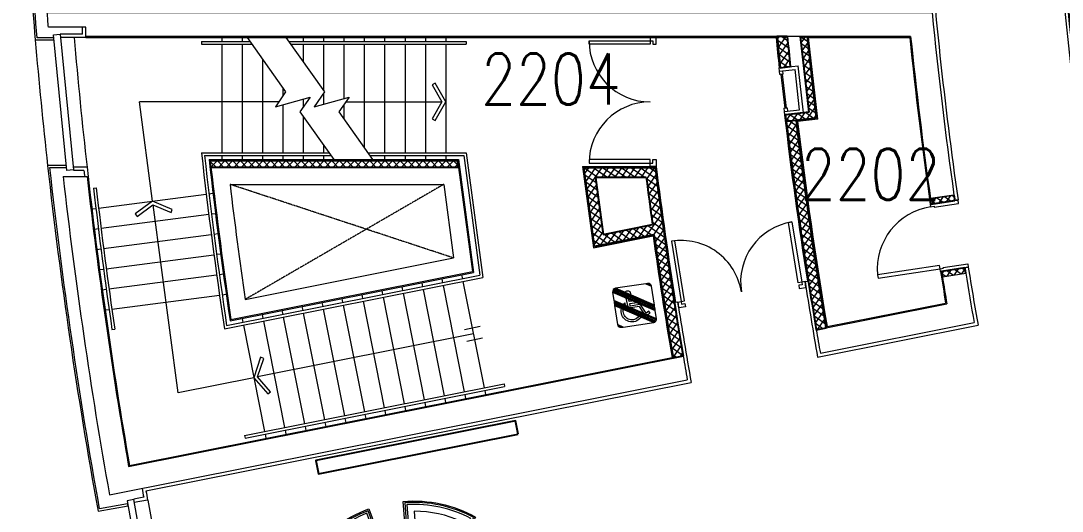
# Model space of a CAD drawing. Header units: inches. Extents: x 342932 to 557958, y 80625 to 242727.
# Drawn here: x 342994 to 358342, y 155827 to 163049 of the extents above; entities that cross this region are included whole.
import ezdxf
from ezdxf.enums import TextEntityAlignment as Align

# ---------------------------------------------------------------- set-up
doc = ezdxf.new("R2010")
doc.units = ezdxf.units.IN
doc.header["$MEASUREMENT"] = 0
doc.linetypes.add('First Floor$0$HIDDEN', pattern=[0.375, 0.25, -0.125])
for name, color, linetype, lineweight in [('First Floor$0$A-G2-G-Building-Elements-Hidden', 251, 'First Floor$0$HIDDEN', 15), ('First Floor$0$A-G23-M-Stairs-Concrete', 251, 'Continuous', 15), ('First Floor$0$A-G23-M-Stairs-Railings', 251, 'Continuous', 15), ('First Floor$0$A-G250-G-Walls-Low-Level', 251, 'Continuous', 15), ('First Floor$0$A-G250-M-Walls-Blockwork', 7, 'Continuous', 25), ('First Floor$0$A-G250-M-Walls-Concrete', 251, 'Continuous', 20), ('First Floor$0$A-G252-H-Internal-Walls', 251, 'Continuous', 9), ('First Floor$0$A-G312-M-Wall-Cladding-Panel', 7, 'Continuous', 9), ('First Floor$0$A-G312-M-Wall-Finish-Plaster', 7, 'Continuous', 15), ('First Floor$0$A-G321-M-Window', 251, 'Continuous', 9), ('First Floor$0$A-G322-M-Door', 251, 'Continuous', 15), ('First Floor$0$A-G4-M-Furniture and fittings', 251, 'Continuous', 9), ('First Floor$0$A-G4-M-Furniture-and-Fittings', 251, 'Continuous', 9), ('First Floor$0$A-G572-Fire-Hose-Cabinet', 251, 'Continuous', 15), ('First Floor$0$A-Z036-G-Stair-Symbology', 251, 'Continuous', 15), ('First Floor$0$A-Z420-M-People', 251, 'Continuous', 20), ('First Floor$0$Z-Z001-S-Room-Name-Identification-250', 7, 'Continuous', 15), ('I-FURN-FADE', 251, 'Continuous', 25)]:
    doc.layers.add(name, color=color, linetype=linetype, lineweight=lineweight)
doc.styles.add('First Floor$0$Tag-RomanS', font='romans.shx', dxfattribs={"width": 0.8})
pattern_1 = [(55, (361382.11, 239676.52), (-65.02019, 45.52763), []), (145, (361382.11, 239676.52), (-45.52763, -65.02019), [])]

# ---------------------------------------------------------------- blocks, each defined once
blk = doc.blocks.new('First Floor$0$Discapacitado')
for p, q in [((-3.8, -13.9), (-5.5, 8.9)), ((-0.7, -3.7), (-1.2, 5)), ((-8.2, -4.8), (-7.9, -4.6)), ((-7.6, -8.5), (-7.9, -4.6)), ((13.4, -13.9), (-3.8, -13.9)), ((11.5, -3.7), (-0.8, -3.7)), ((-0.4, -10.5), (-0.6, -7.1)), ((-0.5, -7.1), (11.5, -7.1)), ((-0.4, -10.5), (15.1, -10.5)), ((11.5, -7.1), (11.5, -3.7)), ((13.4, -13.9), (20.7, -29.4)), ((22.9, -25.5), (15.5, -10.5)), ((14.5, -23.3), (16.4, -27.4)), ((20.7, -29.4), (28.9, -26.4)), ((27.6, -23.4), (22.9, -25.5)), ((28.9, -26.4), (27.6, -23.4))]:
    blk.add_line(p, q)
at = {"extrusion": (0, 0, -1)}
for centre, major_axis, start_param, end_param in [((-1.2, 9.3), (-3.01, 3.01), 5.382734, 10.195891), ((1.3, -19.1), (-12.1, -12.1), 4.427363, 8.051366), ((1.3, -19.1), (-9.81, -9.81), 4.23541, 7.939481)]:
    blk.add_ellipse(centre, major_axis=major_axis, ratio=1, start_param=start_param, end_param=end_param, dxfattribs=at)
mesh = blk.add_polyface()
corners = [(-21.2, -41.5), (-23, -40.4), (-21, -41.5), (-23.8, -39.1), (-19.3, -41.9), (-23.8, -39.1), (-19.3, -41.9), (-24.1, -38.6), (-18.8, -41.9), (-24.5, -36.7), (-16.1, -41.9), (-24.5, -36.7), (-16.1, -41.9), (-24.5, -6.7), (32.3, -41.9), (-24.5, -6.7), (32.3, -41.9), (-24.5, -5.1), (34.2, -41.5), (-24.5, -2.9), (36, -40.4), (-24.5, -0.4), (37.1, -38.6), (-24.5, 1.7), (37.5, -36.7), (37.5, -36.7), (-24.5, 1.7), (37.5, -36.7), (37.5, -36.7), (-24.5, 14.9), (37.5, -23.5), (-24.5, 14.9), (37.5, -23.5), (-24.1, 16.8), (37.5, -21.4), (-23, 18.6), (37.5, -18.9), (-21.2, 19.7), (37.5, -16.7), (-19.3, 20.1), (37.5, -15.1), (-19.3, 20.1), (37.5, -15.1), (29.2, 20.1), (37.5, 14.9), (37.5, 14.9), (37.5, 14.9), (29.2, 20.1), (37.5, 14.9), (37.1, 16.8), (31.9, 20.1), (36.8, 17.3), (32.3, 20.1), (36.8, 17.3), (32.3, 20.1), (36, 18.6), (34.1, 19.7), (34.2, 19.7)]
mesh.append_faces([[corners[k] for k in face] for face in [(0, 0, 2, 1), (1, 2, 4, 3), (3, 4, 6, 5), (5, 6, 8, 7), (7, 8, 10, 9), (9, 10, 12, 11), (11, 12, 14, 13), (13, 14, 16, 15), (15, 16, 18, 17), (17, 18, 20, 19), (19, 20, 22, 21), (21, 22, 24, 23), (23, 25, 28, 26), (25, 24, 27, 27), (26, 28, 30, 29), (29, 30, 32, 31), (31, 32, 34, 33), (33, 34, 36, 35), (35, 36, 38, 37), (37, 38, 40, 39), (39, 40, 42, 41), (41, 42, 44, 43), (43, 45, 48, 47), (47, 46, 49, 50), (50, 49, 51, 52), (52, 51, 53, 54), (54, 53, 55, 56), (56, 55, 57, 57)]], dxfattribs={"vtx0": -1, "vtx2": -1})
blk = doc.blocks.new('First Floor$0$Door14-Stairs')
at = {"layer": 'First Floor$0$A-G322-M-Door'}
for points in [[(100, 100), (100, 1000), (50, 1000), (50, 100)], [(1800, 100), (1800, 1000), (1850, 1000), (1850, 100)], [(50, 100), (50, 62), (100, 62), (100, 12), (0, 12), (0, 100)], [(1850, 100), (1850, 62), (1800, 62), (1800, 12), (1900, 12), (1900, 100)]]:
    blk.add_lwpolyline(points, close=True, dxfattribs=at)
for centre, start, end in [((50, 100), 0, 90), ((1850, 100), 90, 180)]:
    blk.add_arc(centre, 900, start, end, dxfattribs=at)
blk = doc.blocks.new('First Floor$0$F-FHC')
at = {"ltscale": 0.2}
for p, q in [((700, 280), (0, 280)), ((0, 0), (0, 280)), ((650, 230), (50, 230)), ((50, 0), (50, 230)), ((650, 0), (650, 230)), ((700, 0), (700, 280)), ((50, 0), (0, 0)), ((100, 50), (50, 50)), ((50, 0), (50, 50)), ((100, 0), (50, 0)), ((100, 50), (100, 0)), ((100, 35), (600, 35)), ((100, 15), (600, 15)), ((600, 0), (600, 50)), ((600, 50), (650, 50)), ((600, 0), (650, 0)), ((650, 0), (650, 50)), ((650, 0), (700, 0))]:
    blk.add_line(p, q, dxfattribs=at)
blk = doc.blocks.new('First Floor$0$d1000-415')
at = {"layer": 'First Floor$0$A-G322-M-Door'}
blk.add_lwpolyline([(88, 1339), (38, 1339), (38, 415), (88, 415)], close=True, dxfattribs=at)
for points in [[(38, 415), (38, 365), (50, 365), (50, 0), (0, 0), (0, 415), (38, 415)], [(962, 415), (962, 365), (950, 365), (950, 0), (1000, 0), (1000, 415), (962, 415)]]:
    blk.add_lwpolyline(points, dxfattribs=at)
blk.add_arc((36, 414), 926, 0.0485, 86.7657, dxfattribs=at)
blk = doc.blocks.new('First Floor$0$A$C189B70A2')
at = {"layer": 'First Floor$0$A-G250-M-Walls-Concrete'}
for p, q in [((-17431, -76856), (-17431, -76721)), ((-5274, -76856), (-17431, -76856))]:
    blk.add_line(p, q, dxfattribs=at)
blk.add_lwpolyline([(-17431, -76721), (-17981, -76721, -0.000722), (-17998, -76506), (-4957, -76506)], format="xyb", dxfattribs=at)
blk = doc.blocks.new('First Floor$0$tag-roomname')
at = {"lineweight": 18, "ltscale": 0.01, "style": 'First Floor$0$Tag-RomanS', "width": 0.8}
blk.add_attdef('ROOM_NO_2', text='', height=3, dxfattribs=at).set_placement((0, 1.612), align=Align.MIDDLE_CENTER)
at = {"linetype": 'ByBlock', "lineweight": 15, "ltscale": 0.01, "style": 'First Floor$0$Tag-RomanS', "width": 0.8, "flags": 1}
for tag, p in [('ROOM_NAME_1', (0, -2.288)), ('ROOM_NAME_2', (0, -5.744))]:
    blk.add_attdef(tag, text='', height=2.5, dxfattribs=at).set_placement(p, align=Align.MIDDLE_CENTER)
blk = doc.blocks.new('First Floor$0$Bench Type04')
at = {"layer": 'First Floor$0$A-G4-M-Furniture and fittings', "elevation": 0}
blk.add_lwpolyline([(765, 1172, 0.053574), (499, 1308), (388, 932, -0.161006), (868, 517), (1224, 680, 0.053574), (1051, 924), (1429, 1252, -0.146465), (1882, 260), (1387, 189, -0.067933), (1387, -189), (1882, -260, -0.146465), (1429, -1252), (1051, -924, 0.053574), (1224, -680), (868, -517, -0.161006), (388, -932), (499, -1308, 0.053574), (765, -1172), (1036, -1593, -0.104858), (300, -1876), (126, -739, -0.084907), (-126, -739), (-300, -1876, -0.104858), (-1036, -1593), (-765, -1172, 0.053574), (-499, -1308), (-388, -932, -0.161006), (-868, -517), (-1224, -680, 0.053574), (-1051, -924), (-1429, -1252, -0.146465), (-1882, -260), (-1387, -189, -0.067933), (-1387, 189), (-1882, 260, -0.146465), (-1429, 1252), (-1051, 924, 0.053574), (-1224, 680), (-868, 517, -0.161006), (-388, 932), (-499, 1308, 0.053574), (-765, 1172), (-1036, 1593, -0.104858), (-300, 1876), (-126, 739, -0.084907), (126, 739), (300, 1876, -0.104858), (1036, 1593), (765, 1172)], format="xyb", dxfattribs=at)
at = {"layer": 'First Floor$0$A-G4-M-Furniture and fittings'}
for points in [[(143, -716), (317, -1853, 0.099478), (1008, -1587), (759, -1200, -0.053835), (486, -1334), (364, -921, 0.1703), (859, -491), (1252, -671, -0.053835), (1080, -922), (1427, -1224, 0.141065), (1859, -277), (1364, -206, 0.075164), (1364, 206), (1859, 277, 0.141065), (1427, 1224), (1080, 922, -0.053835), (1252, 671), (859, 491, 0.1703), (364, 921), (486, 1334, -0.053835), (759, 1200), (1008, 1587, 0.099478), (317, 1853), (143, 716, 0.098977), (-143, 716), (-317, 1853, 0.099478), (-1008, 1587), (-759, 1200, -0.053835), (-486, 1334), (-364, 921, 0.1703), (-859, 491), (-1252, 671, -0.053835), (-1080, 922), (-1427, 1224, 0.141065), (-1859, 277), (-1364, 206, 0.075164), (-1364, -206), (-1859, -277, 0.141065), (-1427, -1224), (-1080, -922, -0.053835), (-1252, -671), (-859, -491, 0.1703), (-364, -921), (-486, -1334, -0.053835), (-759, -1200), (-1008, -1587, 0.099478), (-317, -1853), (-143, -716, 0.098977), (143, -716)], [(-168, 680), (-342, 1818, 0.0912), (-966, 1578), (-750, 1241, -0.054208), (-466, 1373), (-328, 902, 0.184997), (-847, 453), (-1293, 656, -0.054208), (-1122, 919), (-1424, 1181, 0.13276), (-1825, 303), (-1330, 232, 0.086431), (-1330, -232), (-1825, -303, 0.13276), (-1424, -1181), (-1122, -919, -0.054208), (-1293, -656), (-847, -453, 0.184997), (-328, -902), (-466, -1373, -0.054208), (-750, -1241), (-966, -1578, 0.0912), (-342, -1818), (-168, -680)], [(168, 680), (342, 1818, -0.0912), (966, 1578), (750, 1241, 0.054208), (466, 1373), (328, 902, -0.184997), (847, 453), (1293, 656, 0.054208), (1122, 919), (1424, 1181, -0.13276), (1825, 303), (1330, 232, -0.086431), (1330, -232), (1825, -303, -0.13276), (1424, -1181), (1122, -919, 0.054208), (1293, -656), (847, -453, -0.184997), (328, -902), (466, -1373, 0.054208), (750, -1241), (966, -1578, -0.0912), (342, -1818), (168, -680)], [(-264, 648), (-289, 810, 0.214771), (-798, 320), (-1426, 607, -0.055297), (-1258, 905), (-1410, 1037, 0.10312), (-1707, 387), (-1210, 315, 0.128213), (-1210, -315), (-1707, -387, 0.10312), (-1410, -1037), (-1258, -905, -0.055297), (-1426, -607), (-798, -320, 0.214771), (-289, -810), (-264, -648)], [(264, 648), (289, 810, -0.214771), (798, 320), (1426, 607, 0.055297), (1258, 905), (1410, 1037, -0.10312), (1707, 387), (1210, 315, -0.128213), (1210, -315), (1707, -387, -0.10312), (1410, -1037), (1258, -905, 0.055297), (1426, -607), (798, -320, -0.214771), (289, -810), (264, -648)]]:
    blk.add_lwpolyline(points, format="xyb", dxfattribs=at)
for points in [[(-394, 1499), (-424, 1698, 0.061602), (-825, 1543), (-717, 1374, -0.055965), (-394, 1499)], [(394, 1499), (424, 1698, -0.061602), (825, 1543), (717, 1374, 0.055965), (394, 1499)], [(-394, -1499, -0.055965), (-717, -1374), (-825, -1543, 0.061602), (-424, -1698), (-394, -1499)], [(394, -1499, 0.055965), (717, -1374), (825, -1543, -0.061602), (424, -1698), (394, -1499)]]:
    blk.add_lwpolyline(points, format="xyb", close=True, dxfattribs=at)
blk.add_circle((0, 0), 600, dxfattribs=at)
at = {"layer": 'First Floor$0$A-G4-M-Furniture and fittings', "linetype": 'First Floor$0$HIDDEN', "ltscale": 0.35}
for radius in [525, 400]:
    blk.add_circle((0, 0, 0), radius, dxfattribs=at)
at = {"layer": 'First Floor$0$A-G4-M-Furniture and fittings'}
for centre, radius, start, end in [((0, 0), 700, 112.1819, 247.8181), ((0, 0), 700, 76.1207, 103.8793), ((0, 0, 0), 700, 292.1819, 67.8181), ((0, 0, 0), 750, 292.1819, 67.8181), ((0, 0, 0), 700, 256.1207, 283.8793)]:
    blk.add_arc(centre, radius, start, end, dxfattribs=at)

msp = doc.modelspace()

# ---------------------------------------------------------------- hatches: boundary and pattern name
at = {"layer": 'First Floor$0$A-G252-H-Internal-Walls'}
h = msp.add_hatch(dxfattribs=at)
h.set_pattern_fill('ANSI37', color=256, scale=25, angle=10, style=0)
h.set_pattern_definition(pattern_1)
h.paths.add_polyline_path([(358921.3, 159497.2), (359069.3, 159521.5, -0.0295013), (358341.7, 166510.7), (358191.9, 166504, 0.0062924), (358278, 165002.6), (358078.7, 164988.5), (358089.4, 164838.9), (358288.7, 164853, 0.0225766)])
h = msp.add_hatch(dxfattribs=at)
h.set_pattern_fill('ANSI37', color=256, scale=25, angle=10, style=0)
h.set_pattern_definition(pattern_1)
h.paths.add_polyline_path([(354289, 162820.2), (354138.2, 162820.2, 0.0018081), (354186, 162359.3), (354335, 162376, -0.0017465)])
h = msp.add_hatch(dxfattribs=at)
h.set_pattern_fill('ANSI37', color=256, scale=25, angle=10, style=0)
h.set_pattern_definition(pattern_1)
h.paths.add_polyline_path([(354586.9, 162820.2), (354486.3, 162820.2), (354612.1, 161702.8), (354264.3, 161663.7), (354276.4, 161564.4), (354722.5, 161615.5)])
h = msp.add_hatch(dxfattribs=at)
h.set_pattern_fill('ANSI37', color=256, scale=25, angle=10, style=0)
h.set_pattern_definition(pattern_1)
h.paths.add_polyline_path([(354425, 161581.4), (354275.9, 161564.4, 0.0120898), (354718.3, 158498.7), (354865.4, 158528, -0.0120699)])
h = msp.add_hatch(dxfattribs=at)
h.set_pattern_fill('ANSI37', color=256, scale=25, style=0)
h.set_pattern_definition([(45, (361382.11, 239676.52), (-56.1266, 56.1266), []), (135, (361382.11, 239676.52), (-56.1266, -56.1266), [])])
h.paths.add_polyline_path([(345785.3, 160990.2), (345796.8, 160890.2), (349444.7, 160890.2), (349431.3, 160990.2)])
h = msp.add_hatch(dxfattribs=at)
h.set_pattern_fill('ANSI37', color=256, scale=25, angle=10, style=0)
h.set_pattern_definition(pattern_1)
h.paths.add_polyline_path([(352344.1, 160890.2), (351291.3, 160890.2), (351448.5, 159724.3), (352325.3, 159898.8, 0.0070388), (352608.8, 158079.1), (352756, 158108.4, -0.0107737)])
h.paths.add_polyline_path([(352304.5, 160047.5), (351575.8, 159902.6), (351462.9, 160740.2), (352211.9, 160740.2, 0.0026707)], flags=16)
h = msp.add_hatch(dxfattribs=at)
h.set_pattern_fill('ANSI37', color=256, scale=25, angle=10, style=0)
h.set_pattern_definition(pattern_1)
h.paths.add_polyline_path([(356400.5, 160434.3), (356400.5, 160434.3), (356747.1, 160483.6), (356758.6, 160402.8), (356412.5, 160350.3), (356400.5, 160434.3), (356747.1, 160483.6), (356747, 160483.6), (356747, 160483.6), (356747.1, 160483.6)])
h = msp.add_hatch(dxfattribs=at)
h.set_pattern_fill('ANSI37', color=256, scale=25, angle=10, style=0)
h.set_pattern_definition(pattern_1)
h.paths.add_polyline_path([(356562.3, 159361.6), (356576.1, 159278), (356921.6, 159333.7), (356908.4, 159414.1)])

# ---------------------------------------------------------------- linework, layer by layer
at = {"layer": 'First Floor$0$A-G2-G-Building-Elements-Hidden'}
for p, q in [((349372.3, 159556.1), (346077.7, 160640.2)), ((349226.2, 160640.2), (346299.6, 158944.9))]:
    msp.add_line(p, q, dxfattribs=at)
at = {"layer": 'First Floor$0$A-G23-M-Stairs-Concrete'}
for p, q in [((345956.4, 162805.2, 0), (345956.4, 162745.2, 0)), ((345956.4, 162705.3, 0), (345956.4, 161105.2)), ((346256.4, 162805.2, 0), (346256.4, 162745.2, 0)), ((346256.4, 162705.2, 0), (346256.4, 161105.2)), ((347156.4, 162805.2, 0), (347156.4, 162745.2, 0)), ((347156.4, 162705.2, 0), (347156.4, 162445, 0)), ((347456.4, 162805.2, 0), (347456.4, 162745.2, 0)), ((347456.4, 162705.2, 0), (347456.4, 162022.7, 0)), ((347756.4, 162805.2, 0), (347756.4, 162745.2, 0)), ((347756.4, 162705.2, 0), (347756.4, 161905, 0)), ((348056.4, 162805.2, 0), (348056.4, 162745.2, 0)), ((348056.4, 162705.2, 0), (348056.4, 161178.2)), ((348356.4, 162805.2, 0), (348356.4, 162745.2, 0)), ((348356.4, 162705.2, 0), (348356.4, 161105.2)), ((348656.4, 162805.2, 0), (348656.4, 162745.2, 0)), ((348656.4, 162705.2, 0), (348656.4, 161105.2)), ((348956.4, 162805.2, 0), (348956.4, 162745.2, 0)), ((348956.4, 162705.2, 0), (348956.4, 161105.2)), ((349256.4, 162805.2, 0), (349256.4, 162745.2, 0)), ((349256.4, 162705.2, 0), (349256.4, 161105.2)), ((346556.4, 162483.1, 0), (346556.4, 161105.2)), ((346856.4, 162060.8, 0), (346856.4, 161944.1, 0)), ((347456.4, 161983.3, 0), (347456.4, 161822.4, 0)), ((346856.4, 161815, 0), (346856.4, 161105.2)), ((347156.4, 161897.5, 0), (347156.4, 161777.6, 0)), ((347756.4, 161816.7, 0), (347756.4, 161600.5, 0)), ((347156.4, 161638.5, 0), (347156.4, 161105.2)), ((347456.4, 161216.3), (347456.4, 161105.2)), ((345956.4, 161065.2), (345956.4, 161005.2)), ((346256.4, 161065.2), (346256.4, 161005.2)), ((346556.4, 161065.2), (346556.4, 161005.2)), ((346856.4, 161065.2), (346856.4, 161005.2)), ((347156.4, 161065.2), (347156.4, 161005.2)), ((347456.4, 161065.2), (347456.4, 161005.2)), ((348356.4, 161065.2), (348356.4, 161005.2)), ((348656.4, 161065.2), (348656.4, 161005.2)), ((348956.4, 161065.2), (348956.4, 161005.2)), ((349256.4, 161065.2), (349256.4, 161005.2)), ((344140.5, 160291.5), (345727.2, 160497.9)), ((345766.8, 160503.1), (345826.3, 160510.8)), ((344041.3, 160278.6), (344100.8, 160286.4)), ((344176.9, 159993.8), (345763.6, 160200.1)), ((345803.3, 160205.3), (345862.8, 160213)), ((344077.8, 159980.9), (344137.3, 159988.6)), ((344214.6, 159696.2), (345801.3, 159902.5)), ((345840.9, 159907.7), (345900.4, 159915.4)), ((344115.5, 159683.3), (344175, 159691)), ((345879.8, 159610.2), (345939.7, 159618)), ((344253.5, 159398.7), (345840.2, 159605)), ((344154.4, 159385.8), (344213.9, 159393.5)), ((344293.6, 159101.4), (345880.3, 159307.8)), ((345920, 159312.9), (345979.5, 159320.6)), ((349491.1, 159309.5, 0), (349502.8, 159250.6, 0)), ((348902.7, 159192.4, 0), (348914.4, 159133.6, 0)), ((349196.9, 159251, 0), (349208.6, 159192.1, 0)), ((349510.6, 159211.4, 0), (349822.8, 157642.2, 0)), ((344194.4, 159088.5), (344253.9, 159096.2)), ((344334.9, 158804.3), (345921.6, 159010.6)), ((345961.3, 159015.8), (346020.8, 159023.5)), ((348019.9, 159016.9, 0), (348031.7, 158958, 0)), ((348314.2, 159075.4, 0), (348325.9, 159016.5, 0)), ((348608.4, 159133.9, 0), (348620.1, 159075.1, 0)), ((348627.9, 159035.8, 0), (348940.1, 157466.6, 0)), ((348922.2, 159094.4, 0), (349234.3, 157525.1, 0)), ((349216.4, 159152.9, 0), (349528.5, 157583.6, 0)), ((347431.5, 158899.8, 0), (347443.2, 158841, 0)), ((347725.7, 158958.3, 0), (347737.4, 158899.5, 0)), ((347745.2, 158860.3, 0), (348057.4, 157291, 0)), ((348039.5, 158918.8, 0), (348351.6, 157349.5, 0)), ((348333.7, 158977.3, 0), (348645.8, 157408.1, 0)), ((344235.7, 158791.4), (344295.2, 158799.1)), ((346548.8, 158724.2, 0), (346560.5, 158665.4, 0)), ((346843, 158782.8, 0), (346854.7, 158723.9, 0)), ((347137.2, 158841.3, 0), (347148.9, 158782.4, 0)), ((347156.8, 158743.2, 0), (347468.9, 157173.9, 0)), ((347451, 158801.7, 0), (347763.1, 157232.5, 0)), ((346254.5, 158665.7, 0), (346266.2, 158606.9, 0)), ((346274, 158567.6, 0), (346586.2, 156998.4, 0)), ((346568.3, 158626.1, 0), (346880.4, 157056.9, 0)), ((346862.5, 158684.7, 0), (347174.7, 157115.4, 0)), ((349242.1, 157485.9, 0), (349253.8, 157427, 0)), ((349536.3, 157544.4, 0), (349548.1, 157485.6, 0)), ((349830.6, 157602.9, 0), (349842.3, 157544.1, 0)), ((348653.6, 157368.8, 0), (348665.3, 157310, 0)), ((348947.9, 157427.3, 0), (348959.6, 157368.5, 0)), ((347770.9, 157193.2, 0), (347782.6, 157134.4, 0)), ((348065.2, 157251.8, 0), (348076.9, 157192.9, 0)), ((348359.4, 157310.3, 0), (348371.1, 157251.4, 0)), ((346888.2, 157017.7, 0), (346899.9, 156958.8, 0)), ((347182.5, 157076.2, 0), (347194.2, 157017.3, 0)), ((347476.7, 157134.7, 0), (347488.4, 157075.9, 0)), ((346594, 156959.1, 0), (346605.7, 156900.3, 0))]:
    msp.add_line(p, q, dxfattribs=at)
at = {"layer": 'First Floor$0$A-G23-M-Stairs-Railings'}
for p, q in [((345656.4, 162745.2), (346370.2, 162745.2)), ((345656.4, 162745.2, 0), (345656.4, 162705.2, 0)), ((345656.4, 162705.2), (346398.6, 162705.2)), ((346943.2, 162745.2), (349556.4, 162745.2, 0)), ((346971.6, 162705.2), (349556.4, 162705.2, 0)), ((349556.4, 162745.2, 0), (349556.4, 162705.2, 0)), ((345656.7, 161105.2), (347535.3, 161105.2)), ((345701.4, 161065.2), (347563.8, 161065.2)), ((348108.3, 161105.2), (349557.5, 161105.2, 0)), ((348136.7, 161065.2), (349522.5, 161065.2, 0)), ((349522.5, 161065.2, 0), (349760.2, 159301.8, 0)), ((349557.5, 161105.2, 0), (349804.9, 159269.9, 0)), ((344065.5, 160584.3), (344105.2, 160589.5)), ((345993.9, 158511.9), (349804.9, 159269.9, 0)), ((346027.3, 158559.3), (349760.2, 159301.8, 0)), ((344337.7, 158502.1), (344377.4, 158507.3)), ((346292, 156939.8), (350117, 157700.7, 0)), ((346299.8, 156900.6), (350124.8, 157661.5, 0)), ((350117, 157700.7, 0), (350124.8, 157661.5, 0)), ((346292, 156939.8), (346299.8, 156900.6, 0))]:
    msp.add_line(p, q, dxfattribs=at)
for radius, start, end in [(72675, 186.37647, 188.438295), (72635, 186.411747, 188.405154), (74315, 186.639313, 188.258375), (74275, 186.638897, 188.258832)]:
    msp.add_arc((417882.1, 169176.5), radius, start, end, dxfattribs=at)
at = {"layer": 'First Floor$0$A-G250-G-Walls-Low-Level'}
msp.add_lwpolyline([(343206.6, 162768.2, 0.0062008), (343388.5, 160918.2, 0.0062008)], format="xyb", dxfattribs=at)
at = {"layer": 'First Floor$0$A-G250-G-Walls-Low-Level', "elevation": 0}
msp.add_lwpolyline([(343780.1, 162805.2, 0.006474), (343969.8, 160893.2)], format="xyb", dxfattribs=at)
at = {"layer": 'First Floor$0$A-G250-G-Walls-Low-Level'}
msp.add_arc((424411.2, 170215.1, 0), 80808.8, 190.138364, 190.453651, dxfattribs=at)
at = {"layer": 'First Floor$0$A-G250-M-Walls-Blockwork'}
for p, q in [((354289, 162820.2, 0), (354138.2, 162820.2, 0)), ((354612.1, 161702.8, 0), (354486.3, 162820.2, 0)), ((354486.3, 162820.2, 0), (354586.9, 162820.2, 0)), ((354722.5, 161615.5, 0), (354586.9, 162820.2, 0)), ((354186, 162359.3, 0), (354335, 162376, 0)), ((354612.1, 161702.8, 0), (354264.3, 161663.7, 0)), ((354276.4, 161564.4, 0), (354264.3, 161663.7, 0)), ((354722.5, 161615.5, 0), (354276.4, 161564.4, 0)), ((345785.3, 160990.2), (349431.3, 160990.2)), ((345796.8, 160890.2), (345785.3, 160990.2)), ((349444.7, 160890.2), (345796.8, 160890.2)), ((349444.7, 160890.2), (349431.3, 160990.2)), ((351448.5, 159724.3, 0), (351291.3, 160890.2, 0)), ((351291.3, 160890.2, 0), (352344.1, 160890.2, 0)), ((352211.9, 160740.2, 0), (351462.9, 160740.2, 0)), ((351462.9, 160740.2, 0), (351575.8, 159902.6, 0)), ((356412.5, 160350.3, 0), (356400.5, 160434.3, 0)), ((356412.5, 160350.3, 0), (356758.6, 160402.8)), ((356747.1, 160483.6, 0), (356758.6, 160402.8, 0)), ((351575.8, 159902.6, 0), (352304.5, 160047.5, 0)), ((352325.3, 159898.8, 0), (351448.5, 159724.3, 0)), ((356562.3, 159361.6, 0), (356908.4, 159414.1)), ((356562.3, 159361.6, 0), (356576.1, 159278, 0)), ((356921.6, 159333.7, 0), (356908.4, 159414.1, 0)), ((352756, 158108.4, 0), (352608.8, 158079.1, 0))]:
    msp.add_line(p, q, dxfattribs=at)
at = {"layer": 'First Floor$0$A-G250-M-Walls-Blockwork', "elevation": 0}
msp.add_lwpolyline([(354275.9, 161564.4, 0.0120898), (354718.3, 158498.7), (354865.4, 158528, -0.0120699), (354425, 161581.4, -0.0120699)], format="xyb", dxfattribs=at)
at = {"layer": 'First Floor$0$A-G250-M-Walls-Blockwork'}
for centre, radius, start, end in [((417882.1, 169176.5, 0), 59750, 184.150507, 189.322845), ((417885.7, 169196.3, 0), 64065.6, 185.711825, 186.126215), ((417885.7, 169196.3, 0), 63915.6, 185.725274, 186.125547), ((417093.7, 169057.5, 0), 65262.7, 187.1891, 189.658148), ((417093.7, 169057.5, 0), 65412.7, 187.30497, 187.917052), ((417093.7, 169057.5, 0), 65412.7, 188.048652, 189.661799)]:
    msp.add_arc(centre, radius, start, end, dxfattribs=at)
at = {"layer": 'First Floor$0$A-G250-M-Walls-Concrete'}
for p, q in [((343775.1, 162955.2), (343402.5, 162955.2)), ((343951.2, 162820.2), (343951.2, 162955.2)), ((345796.8, 160890.2, 0), (349444.7, 160890.2, 0)), ((349444.7, 160890.2, 0), (349651.5, 159356.7, 0)), ((343618.1, 160755.2, 0), (343970.3, 160755.2, 0)), ((346077.7, 160640.2, 0), (349226.2, 160640.2, 0)), ((349226.2, 160640.2, 0), (349372.3, 159556.1, 0)), ((356747.1, 160483.6, 0), (356400.5, 160434.3, 0)), ((356400.5, 160434.3, 0), (356747.1, 160483.6, 0)), ((346299.6, 158944.9, 0), (349372.3, 159556.1, 0)), ((346090, 158648.3, 0), (349651.5, 159356.7, 0)), ((356576.1, 159278), (356921.6, 159333.7, 0)), ((356576.1, 159278, 0), (356921.6, 159333.7, 0)), ((354718.3, 158498.7, 0), (356641.5, 158881.2, 0)), ((354777.6, 158153.6, 0), (357043.9, 158604.4, 0)), ((344583.1, 156482.7, 0), (352755.9, 158108.3, 0)), ((344300.4, 156069.6, 0), (352815.5, 157763.3, 0))]:
    msp.add_line(p, q, dxfattribs=at)
at = {"layer": 'First Floor$0$A-G250-M-Walls-Concrete', "elevation": 0}
for points in [[(356424.9, 163170.2, 0.0109562), (356747.1, 160483.6, 0.0109562)], [(356108.3, 162820.2, 0.0096778), (356400.5, 160434.3, 0.0096778)]]:
    msp.add_lwpolyline(points, format="xyb", dxfattribs=at)
at = {"layer": 'First Floor$0$A-G250-M-Walls-Concrete'}
for centre, radius, start, end in [((417882.1, 169176.5), 72560, 186.557478, 188.342914), ((417882.1, 169176.5), 74740, 186.469552, 190.100031), ((417882.1, 169176.5), 74390, 186.500122, 189.824979), ((417882.1, 169176.5), 72310, 186.779695, 188.134489), ((417882.1, 169176.5, 0), 61750, 189.171998, 189.858063), ((417882.1, 169176.5, 0), 62100, 189.171866, 189.54287), ((417882.1, 169176.5, 0), 64060, 189.595139, 189.908289), ((417882.1, 169176.5, 0), 66060, 189.645254, 189.948917)]:
    msp.add_arc(centre, radius, start, end, dxfattribs=at)
at = {"layer": 'First Floor$0$A-G312-M-Wall-Cladding-Panel', "elevation": 0}
for points in [[(343207.1, 166126.5), (342994.2, 166126.5, 0.0112257), (343206.6, 162768.2), (343482.1, 162768.2), (343479.2, 162798.2), (343234.1, 162798.2, -0.0110296), (343025.5, 166096.5), (343207.1, 166096.5), (343207.1, 166126.5)], [(343665.1, 160918.2), (343388.5, 160918.2, 0.0173571), (344131.6, 155826.9), (344573.9, 155907.6), (344568.5, 155937.1), (344155.7, 155861.8, -0.0171427), (343422, 160888.2), (343668.1, 160888.2), (343665.1, 160918.2)]]:
    msp.add_lwpolyline(points, format="xyb", dxfattribs=at)
at = {"layer": 'First Floor$0$A-G312-M-Wall-Finish-Plaster'}
for p, q in [((343901.2, 162855.2, 0), (343574, 162855.2, 0)), ((343574.3, 162852.7, 0), (343574, 162855.2, 0)), ((343901.2, 162855.2, 0), (343901.2, 162955.2)), ((343956.2, 162805.2), (343579, 162805.2, 0)), ((343951.2, 162805.2), (354124.6, 162805.2, 0)), ((354603.7, 162805.2, 0), (356094.7, 162805.2, 0)), ((354739.1, 161602.3, 0), (354603.7, 162805.2, 0)), ((354186, 162359.3, 0), (354171.1, 162357.7, 0)), ((354264.3, 161663.7, 0), (354249.2, 161662, 0)), ((354428.1, 161682.1, 0), (354413.2, 161680.4, 0)), ((354739.1, 161602.3, 0), (354441.7, 161568.3, 0)), ((345768.6, 161005.2), (349444.4, 161005.2, 0)), ((349444.4, 161005.2, 0), (349668.2, 159344.7, 0)), ((343969.8, 160893.2), (343768.1, 160893.2, 0)), ((343772, 160853.4, 0), (343773.1, 160843.2, 0)), ((343925.1, 160843.2), (343773.1, 160843.2, 0)), ((351274.1, 160905.2, 0), (351435.7, 159706.5, 0)), ((351274.1, 160905.2, 0), (352357.3, 160905.2, 0)), ((356758.6, 160402.8, 0), (356808, 160410.3, 0)), ((356412.5, 160350.3, 0), (356397.7, 160348.1, 0)), ((351435.7, 159706.5), (352312.7, 159880.9, 0)), ((346077.4, 158630.5), (349668.2, 159344.7, 0)), ((356562.3, 159361.6, 0), (356547.8, 159359.4, 0)), ((356908.4, 159414.1, 0), (356958.1, 159421.7, 0)), ((354877.7, 158545.7, 0), (356624.3, 158893.1, 0)), ((354737.1, 158094.6, 0), (357101.5, 158564.9, 0)), ((344595.3, 156500.4, 0), (352591.6, 158091, 0)), ((344838.7, 156125.7, 0), (352873.2, 157723.8, 0))]:
    msp.add_line(p, q, dxfattribs=at)
at = {"layer": 'First Floor$0$A-G312-M-Wall-Finish-Plaster', "extrusion": (0, 0, -1)}
for p, q in [((354551.8, 159207.9, 0), (354586.4, 159213.4, 0)), ((352675.8, 158906.7, 0), (352641.3, 158901.2, 0))]:
    msp.add_line(p, q, dxfattribs=at)
at = {"layer": 'First Floor$0$A-G312-M-Wall-Finish-Plaster'}
for points in [[(344781, 156165.2, 0.0016761), (344804.9, 156030.9), (344658, 156004.2), (344658.9, 155999.3)], [(344838.7, 156125.7, 0.0016903), (344863.1, 155990.6), (344666.9, 155955)]]:
    msp.add_lwpolyline(points, format="xyb", dxfattribs=at)
for centre, radius, start, end in [((417882.1, 169176.5, 0), 59800, 184.198342, 189.867556), ((417882.1, 169176.5, 0), 61700, 184.194232, 188.168082), ((417885.7, 169196.3, 0), 64080.6, 185.723962, 186.126282), ((417882.1, 169176.5, 0), 62115, 185.887376, 188.171185), ((417882.1, 169176.5, 0), 64075, 186.734983, 188.945343), ((417882.1, 169176.5, 0), 63895, 186.838694, 189.577407), ((417882.1, 169176.5), 72575, 186.464739, 188.355372), ((417882.1, 169176.5), 74425, 186.428872, 186.497052), ((417882.1, 169176.5), 74375, 186.394452, 189.813132), ((417093.7, 169057.5, 0), 65247.7, 187.177485, 188.954863), ((417093.7, 169057.5, 0), 65427.7, 188.062543, 189.649022), ((417882.1, 169176.5, 0), 62115, 189.09361, 189.52944), ((417882.1, 169176.5, 0), 61700, 189.096394, 189.903379), ((417891.9, 169178.5, 0), 64120, 188.945713, 189.954235), ((417891.9, 169178.5, 0), 66020, 188.950778, 189.991532)]:
    msp.add_arc(centre, radius, start, end, dxfattribs=at)
at = {"layer": 'First Floor$0$A-G321-M-Window', "elevation": 0}
msp.add_lwpolyline([(343574.3, 162852.7), (343772, 160853.4), (343672.5, 160843.5), (343474.8, 162842.8)], close=True, dxfattribs=at)
at = {"layer": 'First Floor$0$A-G321-M-Window'}
msp.add_lwpolyline([(344656.2, 155455), (344754.6, 155472.9), (344658.9, 155999.3), (344560.5, 155981.4), (344656.2, 155455)], dxfattribs=at)
at = {"layer": 'First Floor$0$A-Z036-G-Stair-Symbology'}
for p, q in [((346795, 161855.2, 0), (344744.9, 161855.2, 0)), ((344934.8, 160394.9), (344744.9, 161855.2)), ((347782.9, 161855.2, 0), (349198.8, 161855.2, 0)), ((345312.7, 157570.9), (344942.3, 160337.5)), ((349761.8, 158545.6, 0), (349533.3, 158500.2, 0)), ((349664.8, 158436.6, 0), (346484.6, 157804)), ((349796.2, 158373, 0), (349567.7, 158327.6, 0)), ((346428.2, 157792.8, 0), (345312.7, 157570.9))]:
    msp.add_line(p, q, dxfattribs=at)
at = {"layer": 'First Floor$0$A-Z036-G-Stair-Symbology', "elevation": 0}
for points in [[(346327.6, 162805.2), (346897.3, 162003.3)], [(346900.5, 162805.2), (347470.2, 162003.3)], [(349099.2, 162130.3), (349055.8, 162105.5), (349198.8, 161855.2), (349055.8, 161604.9), (349099.2, 161580.1), (349256.4, 161855.2), (349099.2, 162130.3)], [(346897.3, 162003.3), (346746.4, 161784.7), (347258.6, 161925.7), (347107.8, 161707)], [(347470.2, 162003.3), (347319.3, 161784.7), (347831.6, 161925.7), (347680.7, 161707)], [(347107.8, 161707), (347606.4, 161005.2)], [(347680.7, 161707), (348179.4, 161005.2)], [(346636, 157553.7), (346673.7, 157586.5), (346484.6, 157804), (346576.1, 158077.4), (346528.7, 158093.3), (346428.2, 157792.8), (346636, 157553.7)]]:
    msp.add_lwpolyline(points, dxfattribs=at)
at = {"layer": 'First Floor$0$A-Z036-G-Stair-Symbology'}
msp.add_lwpolyline([(344681, 160205.3), (344710.9, 160165.2), (344941.8, 160337.7), (345207.7, 160226.3), (345227, 160272.4), (344934.8, 160394.9), (344681, 160205.3)], dxfattribs=at)
at = {"layer": 'I-FURN-FADE'}
msp.add_lwpolyline([(350325.8, 156962.2), (350286.8, 157158.4), (347344.5, 156573.1), (347383.5, 156377)], close=True, dxfattribs=at)

# ---------------------------------------------------------------- block references
msp.add_blockref('First Floor$0$A$C189B70A2', (361382.1, 239676.5))
at = {"layer": 'First Floor$0$A-G322-M-Door', "ltscale": 0.02}
for p, rotation in [((352369.1, 160905.2), 90), ((352691.7, 158808, 0), 9.12173935170281)]:
    msp.add_blockref('First Floor$0$Door14-Stairs', p, dxfattribs=dict(at, rotation=rotation))
at = {"layer": 'First Floor$0$A-G322-M-Door', "rotation": 98.63281114248915}
msp.add_blockref('First Floor$0$d1000-415', (356958.1, 159421.7, 0), dxfattribs=at)
at = {"layer": 'First Floor$0$A-G4-M-Furniture-and-Fittings', "rotation": 282.3256708982827}
msp.add_blockref('First Floor$0$Bench Type04', (348778.4, 154077, 0), dxfattribs=at)
at = {"layer": 'First Floor$0$A-G572-Fire-Hose-Cabinet', "rotation": 276.4109172050464}
msp.add_blockref('First Floor$0$F-FHC', (354171.1, 162357.6, 0), dxfattribs=at)
at = {"layer": 'First Floor$0$A-Z420-M-People', "yscale": 9.375000023283064, "rotation": 8.527586129172064}
for xscale, zscale in [(9.374999994187535, 9.374999994187535), (9.374999994187533, 9.374999994187533)]:
    msp.add_blockref('First Floor$0$Discapacitado', (351963.7, 158950.1, 0), dxfattribs=dict(at, xscale=xscale, zscale=zscale))
at = {"layer": 'First Floor$0$Z-Z001-S-Room-Name-Identification-250'}
ref = msp.add_blockref('First Floor$0$tag-roomname', (350807.1, 161788.1), dxfattribs=dict(at, xscale=250, yscale=250, zscale=250))
ref.add_attrib('ROOM_NO_2', '2204', dxfattribs={"layer": '0', "lineweight": 18, "ltscale": 0.01, "height": 750, "style": 'First Floor$0$Tag-RomanS', "width": 0.8}).set_placement((350807.1, 162191), align=Align.MIDDLE_CENTER)
ref = msp.add_blockref('First Floor$0$tag-roomname', (355517.2, 160386.3, 0), dxfattribs=dict(at, xscale=250, yscale=250, zscale=250))
ref.add_attrib('ROOM_NO_2', '2202', dxfattribs={"layer": '0', "lineweight": 18, "ltscale": 0.01, "height": 750, "style": 'First Floor$0$Tag-RomanS', "width": 0.8}).set_placement((355517.2, 160789.2, 0), align=Align.MIDDLE_CENTER)

doc.saveas('drawing.dxf')
